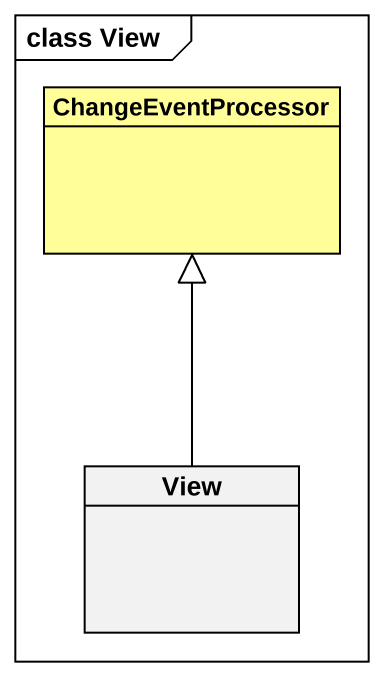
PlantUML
@startuml
mainframe class View
hide circle
hide empty members
class ChangeEventProcessor #FFFE99
class View
View -up-|> ChangeEventProcessor
@enduml
